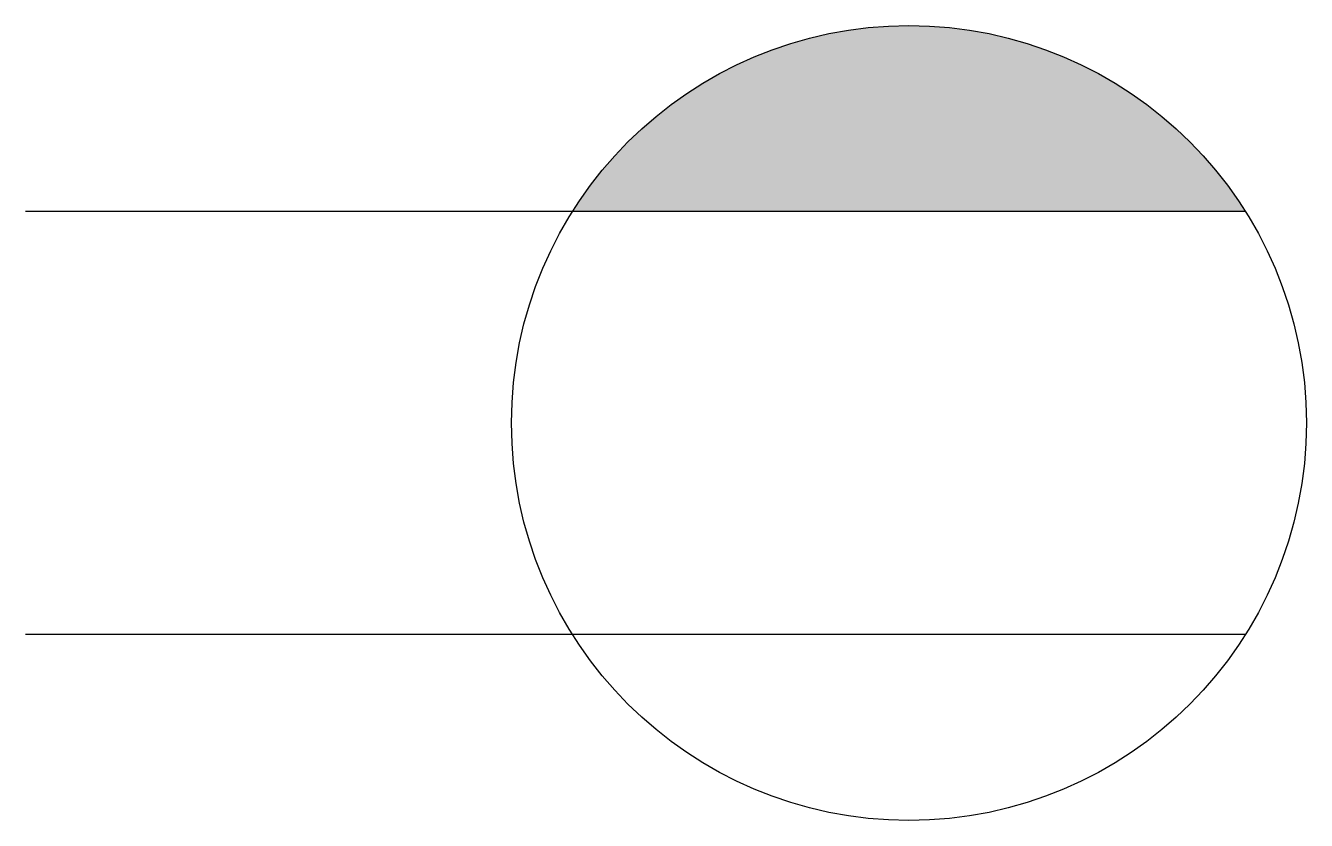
# Model space of a CAD drawing. Extents: x 0 to 0.198, y -0.061 to 0.061.
import ezdxf

# ---------------------------------------------------------------- set-up
doc = ezdxf.new("R2010")
doc.units = 0
doc.header["$LTSCALE"] = 96
doc.header["$MEASUREMENT"] = 0
doc.layers.get('0').update_dxf_attribs({"linetype": 'CONTINUOUS'})

msp = doc.modelspace()

# ---------------------------------------------------------------- hatches: boundary and pattern name
h = msp.add_hatch(color=256)
h.dxf.hatch_style = 1
h.paths.add_polyline_path([(0.08461, 0.03271, -0.552754), (0.18876, 0.03271)])

# ---------------------------------------------------------------- linework, layer by layer
for p, q in [((0.18876, 0.03271), (0, 0.03271)), ((0.18876, -0.03271), (0, -0.03271))]:
    msp.add_line(p, q)
msp.add_circle((0.13668, 0), 0.0615)

doc.saveas('drawing.dxf')
